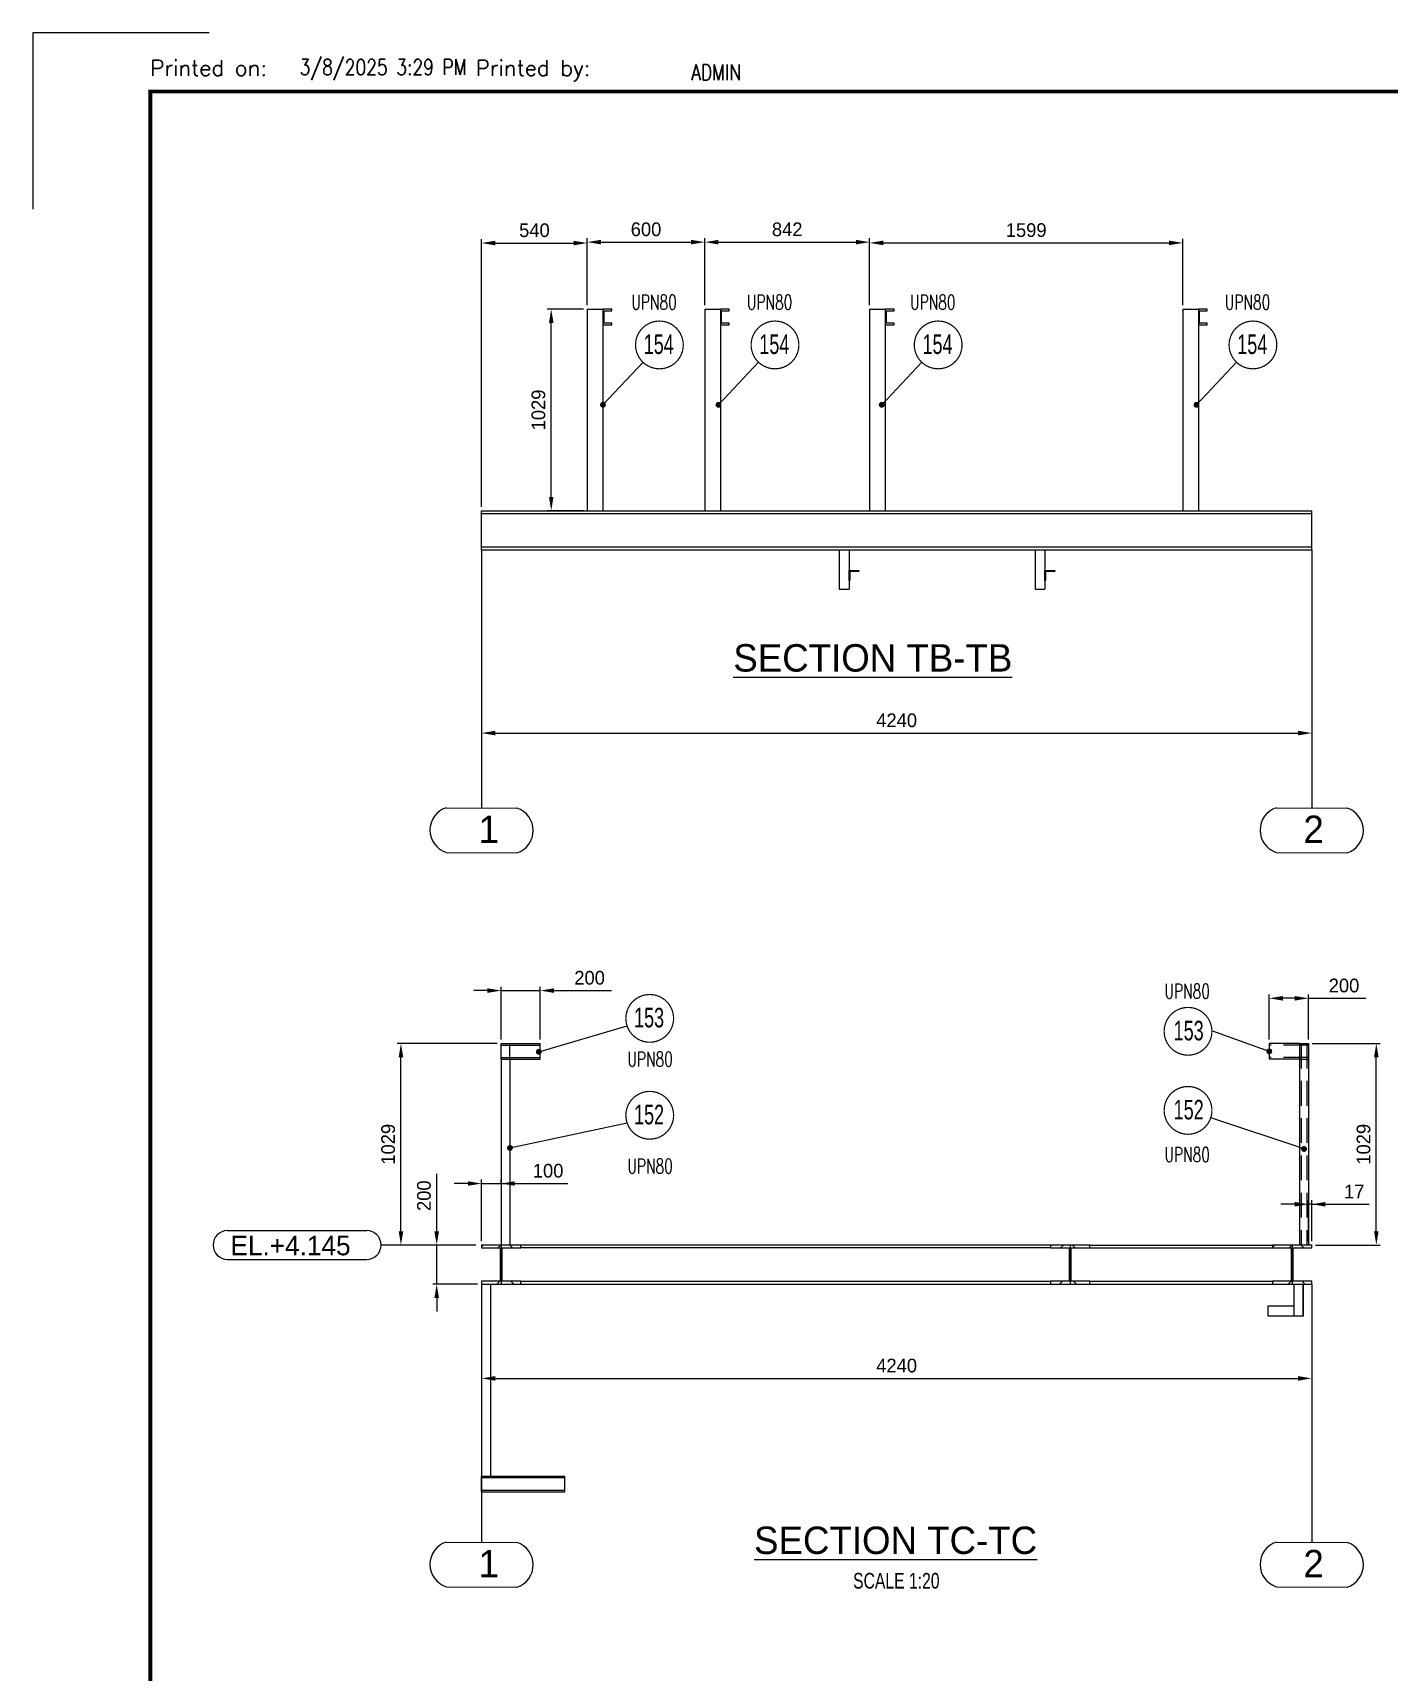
# Model space of a CAD drawing. Header units: millimetres. Extents: x 0 to 16187, y -20471 to 6290.
# Drawn here: x 12311.2 to 12657.6, y 4288.8 to 4707.4 of the extents above; entities that cross this region are included whole.
import ezdxf
from ezdxf.enums import TextEntityAlignment as Align

# ---------------------------------------------------------------- set-up
doc = ezdxf.new("R2010")
doc.units = ezdxf.units.MM
doc.header["$PDSIZE"] = -1
doc.linetypes.add('DASHED2', pattern=[9.525, 6.35, -3.175])
doc.layers.add('BORDER1', color=3, linetype='Continuous')
doc.layers.add('BORDER2', color=7, linetype='Continuous')
doc.styles.add('MtXpl_txt_shx', font='txt.shx', dxfattribs={"height": 0.2})
doc.styles.add('ROMANC', font='ROMANC', dxfattribs={"height": 5})
doc.styles.add('ROMAND-1', font='ic-romand.shx')
doc.styles.add('ROMANS', font='ROMANS.shx', dxfattribs={"width": 0.8})
doc.styles.add('ROMANT', font='ROMANT', dxfattribs={"height": 4})
doc.styles.add('SLDTEXTSTYLE0', font='TXT', dxfattribs={"width": 0.75})
doc.styles.add('SLDTEXTSTYLE2', font='TXT', dxfattribs={"width": 0.686449})
doc.dimstyles.new('AM_ISO', dxfattribs={"dimtxt": 3.5, "dimasz": 3.5, "dimexe": 1, "dimexo": 1, "dimgap": 1.5, "dimtad": 1, "dimdsep": 46, "dimtxsty": 'Standard', "dimcen": 0, "dimclrd": 1, "dimclre": 1, "dimclrt": 1, "dimadec": 0, "dimazin": 2, "dimtp": 0.1, "dimtm": 0.1, "dimtfac": 0.71, "dimtdec": 3, "dimtmove": 0, "dimatfit": 3, "dimfxl": 1, "dimlwd": -1, "dimlwe": -1, "dimarcsym": 1})
doc.dimstyles.new('AM_ISO$7', dxfattribs={"dimtxt": 3.5, "dimasz": 3.5, "dimexe": 1, "dimexo": 1, "dimgap": 1.5, "dimtad": 1, "dimtoh": 1, "dimdsep": 46, "dimtxsty": 'Standard', "dimcen": 0, "dimclrd": 1, "dimclre": 1, "dimclrt": 1, "dimadec": 0, "dimazin": 2, "dimtp": 0.1, "dimtm": 0.1, "dimtfac": 0.71, "dimtdec": 3, "dimtmove": 0, "dimatfit": 3, "dimfxl": 1, "dimlwd": -1, "dimlwe": -1, "dimarcsym": 1})
pattern_1 = [(45, (12166.9565, 2531.103), (-2.245064, 2.245064), [])]
pattern_2 = [(135, (12166.9565, 2531.103), (-2.245064, -2.245064), [])]

# ---------------------------------------------------------------- blocks, each defined once
blk = doc.blocks.new('*D2428')
at = {"color": 1, "linetype": 'ByBlock'}
for p, q in [((12425.81, 4574.4), (12425.81, 4527.6)), ((12637.81, 4574.4), (12637.81, 4527.6)), ((12429.31, 4528.6), (12634.31, 4528.6))]:
    blk.add_line(p, q, dxfattribs=at)
at = {"color": 1}
for points in [[(12429.31, 4529.19), (12429.31, 4528.02), (12425.81, 4528.6)], [(12634.31, 4528.02), (12634.31, 4529.19), (12637.81, 4528.6)]]:
    blk.add_solid(points, dxfattribs=at)
at = {"layer": 'Defpoints', "color": 0}
for p in [(12425.81, 4575.4), (12637.81, 4575.4), (12637.81, 4528.6)]:
    blk.add_point(p, dxfattribs=at)
at = {"color": 1, "insert": (12531.81, 4531.85), "char_height": 3.5, "attachment_point": 5}
blk.add_mtext('4240', dxfattribs=at)
blk = doc.blocks.new('*D2429')
at = {"color": 1, "linetype": 'ByBlock'}
for p, q in [((12414.36, 4401.37), (12414.36, 4416.04)), ((12415.95, 4397.87), (12413.36, 4397.87)), ((12414.36, 4387.87), (12414.36, 4397.87)), ((12424.81, 4387.87), (12413.36, 4387.87)), ((12414.36, 4384.37), (12414.36, 4380.87))]:
    blk.add_line(p, q, dxfattribs=at)
at = {"color": 1}
for points in [[(12413.77, 4401.37), (12414.94, 4401.37), (12414.36, 4397.87)], [(12414.94, 4384.37), (12413.77, 4384.37), (12414.36, 4387.87)]]:
    blk.add_solid(points, dxfattribs=at)
at = {"layer": 'Defpoints', "color": 0}
for p in [(12414.36, 4397.87), (12416.95, 4397.87), (12425.81, 4387.87)]:
    blk.add_point(p, dxfattribs=at)
at = {"color": 1, "insert": (12411.11, 4410.46), "char_height": 3.5, "attachment_point": 5, "rotation": 90}
blk.add_mtext('200', dxfattribs=at)
blk = doc.blocks.new('*D2430')
at = {"color": 1, "linetype": 'ByBlock'}
for p, q in [((12429.81, 4449.32), (12404.23, 4449.32)), ((12405.23, 4401.37), (12405.23, 4445.82)), ((12407.11, 4397.87), (12404.23, 4397.87))]:
    blk.add_line(p, q, dxfattribs=at)
at = {"color": 1}
for points in [[(12405.82, 4445.82), (12404.65, 4445.82), (12405.23, 4449.32)], [(12404.65, 4401.37), (12405.82, 4401.37), (12405.23, 4397.87)]]:
    blk.add_solid(points, dxfattribs=at)
at = {"layer": 'Defpoints', "color": 0}
for p in [(12405.23, 4449.32), (12430.81, 4449.32), (12408.11, 4397.87)]:
    blk.add_point(p, dxfattribs=at)
at = {"color": 1, "insert": (12401.98, 4423.6), "char_height": 3.5, "attachment_point": 5, "rotation": 90}
blk.add_mtext('1029', dxfattribs=at)
blk = doc.blocks.new('*D2431')
at = {"color": 1, "linetype": 'ByBlock'}
for p, q in [((12430.81, 4450.32), (12430.81, 4463.84)), ((12440.81, 4450.32), (12440.81, 4463.84)), ((12427.31, 4462.84), (12423.81, 4462.84)), ((12430.81, 4462.84), (12440.81, 4462.84)), ((12444.31, 4462.84), (12458.98, 4462.84))]:
    blk.add_line(p, q, dxfattribs=at)
at = {"color": 1}
for points in [[(12427.31, 4462.26), (12427.31, 4463.43), (12430.81, 4462.84)], [(12444.31, 4463.43), (12444.31, 4462.26), (12440.81, 4462.84)]]:
    blk.add_solid(points, dxfattribs=at)
at = {"layer": 'Defpoints', "color": 0}
for p in [(12440.81, 4462.84), (12430.81, 4449.32), (12440.81, 4449.32)]:
    blk.add_point(p, dxfattribs=at)
at = {"color": 1, "insert": (12453.4, 4466.09), "char_height": 3.5, "attachment_point": 5}
blk.add_mtext('200', dxfattribs=at)
blk = doc.blocks.new('*D2432')
at = {"color": 1, "linetype": 'ByBlock'}
for p, q in [((12422.31, 4413.57), (12418.81, 4413.57)), ((12425.81, 4398.87), (12425.81, 4414.57)), ((12425.81, 4413.57), (12430.81, 4413.57)), ((12430.81, 4413.68), (12430.81, 4414.57)), ((12430.81, 4413.57), (12447.81, 4413.57)), ((12434.31, 4413.57), (12437.81, 4413.57))]:
    blk.add_line(p, q, dxfattribs=at)
at = {"color": 1}
for points in [[(12422.31, 4412.99), (12422.31, 4414.15), (12425.81, 4413.57)], [(12434.31, 4414.15), (12434.31, 4412.99), (12430.81, 4413.57)]]:
    blk.add_solid(points, dxfattribs=at)
at = {"layer": 'Defpoints', "color": 0}
for p in [(12430.81, 4413.57), (12430.81, 4412.68), (12425.81, 4397.87)]:
    blk.add_point(p, dxfattribs=at)
at = {"color": 1, "insert": (12442.81, 4416.82), "char_height": 3.5, "attachment_point": 5}
blk.add_mtext('100', dxfattribs=at)
blk = doc.blocks.new('*D2433')
at = {"color": 1, "linetype": 'ByBlock'}
for p, q in [((12637.96, 4449.32), (12655.3, 4449.32)), ((12654.3, 4401.37), (12654.3, 4445.82)), ((12638.81, 4397.87), (12655.3, 4397.87))]:
    blk.add_line(p, q, dxfattribs=at)
at = {"color": 1}
for points in [[(12654.88, 4445.82), (12653.72, 4445.82), (12654.3, 4449.32)], [(12653.72, 4401.37), (12654.88, 4401.37), (12654.3, 4397.87)]]:
    blk.add_solid(points, dxfattribs=at)
at = {"layer": 'Defpoints', "color": 0}
for p in [(12636.96, 4449.32), (12654.3, 4449.32), (12637.81, 4397.87)]:
    blk.add_point(p, dxfattribs=at)
at = {"color": 1, "insert": (12651.05, 4423.6), "char_height": 3.5, "attachment_point": 5, "rotation": 90}
blk.add_mtext('1029', dxfattribs=at)
blk = doc.blocks.new('*D2434')
at = {"color": 1, "linetype": 'ByBlock'}
for p, q in [((12626.96, 4450.32), (12626.96, 4461.87)), ((12633.46, 4460.87), (12630.46, 4460.87)), ((12636.96, 4450.32), (12636.96, 4461.87)), ((12636.96, 4460.87), (12651.63, 4460.87))]:
    blk.add_line(p, q, dxfattribs=at)
at = {"color": 1}
for points in [[(12630.46, 4461.46), (12630.46, 4460.29), (12626.96, 4460.87)], [(12633.46, 4460.29), (12633.46, 4461.46), (12636.96, 4460.87)]]:
    blk.add_solid(points, dxfattribs=at)
at = {"layer": 'Defpoints', "color": 0}
for p in [(12626.96, 4460.87), (12626.96, 4449.32), (12636.96, 4449.32)]:
    blk.add_point(p, dxfattribs=at)
at = {"color": 1, "insert": (12646.05, 4464.12), "char_height": 3.5, "attachment_point": 5}
blk.add_mtext('200', dxfattribs=at)
blk = doc.blocks.new('*D2435')
at = {"color": 1, "linetype": 'ByBlock'}
for p, q in [((12636.96, 4398.87), (12636.96, 4409.28)), ((12637.81, 4398.87), (12637.81, 4409.28)), ((12633.46, 4408.28), (12629.96, 4408.28)), ((12637.81, 4408.28), (12636.96, 4408.28)), ((12637.81, 4408.28), (12652.48, 4408.28)), ((12641.31, 4408.28), (12644.81, 4408.28))]:
    blk.add_line(p, q, dxfattribs=at)
at = {"color": 1}
for points in [[(12633.46, 4407.69), (12633.46, 4408.86), (12636.96, 4408.28)], [(12641.31, 4408.86), (12641.31, 4407.69), (12637.81, 4408.28)]]:
    blk.add_solid(points, dxfattribs=at)
at = {"layer": 'Defpoints', "color": 0}
for p in [(12636.96, 4408.28), (12636.96, 4397.87), (12637.81, 4397.87)]:
    blk.add_point(p, dxfattribs=at)
at = {"color": 1, "insert": (12648.65, 4411.53), "char_height": 3.5, "attachment_point": 5}
blk.add_mtext('17', dxfattribs=at)
blk = doc.blocks.new('A$7E9316163A2427E')
at = {"color": 7, "linetype": 'Continuous', "lineweight": 25}
for p, q in [((3.67, 7.35), (39.25, 7.35)), ((3.67, 0), (39.25, 0))]:
    blk.add_line(p, q, dxfattribs=at)
for centre, start, end in [((3.67, 3.67), 90, 270), ((39.25, 3.67), 270, 90)]:
    blk.add_arc(centre, 3.67, start, end, dxfattribs=at)
blk.add_text('EL.+4.145', height=5, dxfattribs=at).set_placement((4.45, 1.05))
blk = doc.blocks.new('A$7E931815294F9')
at = {"color": 1}
blk.add_line((13.2, 77.36), (13.2, 11.43), dxfattribs=at)
at = {"color": 1, "ltscale": 0.2}
blk.add_line((4.15, 11.48), (22.25, 11.39), dxfattribs=at)
at = {"color": 1, "linetype": 'Continuous', "lineweight": 25}
blk.add_line((4.14, 0.09), (22.29, 0.01), dxfattribs=at)
at = {"color": 1, "ltscale": 0.2}
for centre, radius, start, end in [((5.98, 5.79), 5.98, 107.869, 252.0246), ((20.4, 5.69), 5.99, 287.9651, 71.9697)]:
    blk.add_arc(centre, radius, start, end, dxfattribs=at)
at = {"color": 1, "linetype": 'Continuous', "lineweight": 25}
blk.add_text('1', height=7, rotation=359.9537, dxfattribs=at).set_placement((12.44, 2.5))
blk = doc.blocks.new('A$7E9318152A351E9')
at = {"color": 1}
blk.add_line((13.2, 77.36), (13.2, 11.43), dxfattribs=at)
at = {"color": 1, "ltscale": 0.2}
blk.add_line((4.15, 11.48), (22.25, 11.39), dxfattribs=at)
at = {"color": 1, "linetype": 'Continuous', "lineweight": 25}
blk.add_line((4.14, 0.09), (22.29, 0.01), dxfattribs=at)
at = {"color": 1, "ltscale": 0.2}
for centre, radius, start, end in [((5.98, 5.79), 5.98, 107.869, 252.0246), ((20.4, 5.69), 5.99, 287.9651, 71.9697)]:
    blk.add_arc(centre, radius, start, end, dxfattribs=at)
at = {"color": 1, "linetype": 'Continuous', "lineweight": 25}
blk.add_text('2', height=7, rotation=359.9537, dxfattribs=at).set_placement((11.06, 2.5))
blk = doc.blocks.new('*D2909')
at = {"color": 1, "linetype": 'ByBlock'}
for p, q in [((12425.81, 4386.87), (12425.81, 4362.81)), ((12637.81, 4386.87), (12637.81, 4362.81)), ((12429.31, 4363.81), (12634.31, 4363.81))]:
    blk.add_line(p, q, dxfattribs=at)
at = {"color": 1}
for points in [[(12429.31, 4364.39), (12429.31, 4363.22), (12425.81, 4363.81)], [(12634.31, 4363.22), (12634.31, 4364.39), (12637.81, 4363.81)]]:
    blk.add_solid(points, dxfattribs=at)
at = {"layer": 'Defpoints', "color": 0}
for p in [(12425.81, 4387.87), (12637.81, 4387.87), (12637.81, 4363.81)]:
    blk.add_point(p, dxfattribs=at)
at = {"color": 1, "insert": (12531.81, 4367.06), "char_height": 3.5, "attachment_point": 5}
blk.add_mtext('4240', dxfattribs=at)
blk = doc.blocks.new('*D2920')
at = {"color": 1, "linetype": 'ByBlock'}
for p, q in [((12425.81, 4586.4), (12425.81, 4654.75)), ((12429.31, 4653.75), (12449.31, 4653.75)), ((12452.81, 4637.85), (12452.81, 4654.75))]:
    blk.add_line(p, q, dxfattribs=at)
at = {"color": 1}
for points in [[(12429.31, 4654.33), (12429.31, 4653.16), (12425.81, 4653.75)], [(12449.31, 4653.16), (12449.31, 4654.33), (12452.81, 4653.75)]]:
    blk.add_solid(points, dxfattribs=at)
at = {"layer": 'Defpoints', "color": 0}
for p in [(12452.81, 4653.75), (12452.81, 4636.85), (12425.81, 4585.4)]:
    blk.add_point(p, dxfattribs=at)
at = {"color": 1, "insert": (12439.31, 4657), "char_height": 3.5, "attachment_point": 5}
blk.add_mtext('540', dxfattribs=at)
blk = doc.blocks.new('*D2921')
at = {"color": 1, "linetype": 'ByBlock'}
for p, q in [((12452.81, 4637.85), (12452.81, 4654.98)), ((12456.31, 4653.98), (12479.31, 4653.98)), ((12482.81, 4637.85), (12482.81, 4654.98))]:
    blk.add_line(p, q, dxfattribs=at)
at = {"color": 1}
for points in [[(12456.31, 4654.57), (12456.31, 4653.4), (12452.81, 4653.98)], [(12479.31, 4653.4), (12479.31, 4654.57), (12482.81, 4653.98)]]:
    blk.add_solid(points, dxfattribs=at)
at = {"layer": 'Defpoints', "color": 0}
for p in [(12482.81, 4653.98), (12452.81, 4636.85), (12482.81, 4636.85)]:
    blk.add_point(p, dxfattribs=at)
at = {"color": 1, "insert": (12467.81, 4657.23), "char_height": 3.5, "attachment_point": 5}
blk.add_mtext('600', dxfattribs=at)
blk = doc.blocks.new('*D2922')
at = {"color": 1, "linetype": 'ByBlock'}
for p, q in [((12482.81, 4637.85), (12482.81, 4654.98)), ((12486.31, 4653.98), (12521.41, 4653.98)), ((12524.91, 4637.85), (12524.91, 4654.98))]:
    blk.add_line(p, q, dxfattribs=at)
at = {"color": 1}
for points in [[(12486.31, 4654.56), (12486.31, 4653.39), (12482.81, 4653.98)], [(12521.41, 4653.39), (12521.41, 4654.56), (12524.91, 4653.98)]]:
    blk.add_solid(points, dxfattribs=at)
at = {"layer": 'Defpoints', "color": 0}
for p in [(12524.91, 4653.98), (12482.81, 4636.85), (12524.91, 4636.85)]:
    blk.add_point(p, dxfattribs=at)
at = {"color": 1, "insert": (12503.86, 4657.23), "char_height": 3.5, "attachment_point": 5}
blk.add_mtext('842', dxfattribs=at)
blk = doc.blocks.new('*D2923')
at = {"color": 1, "linetype": 'ByBlock'}
for p, q in [((12524.91, 4637.85), (12524.91, 4654.78)), ((12528.41, 4653.78), (12601.36, 4653.78)), ((12604.86, 4637.85), (12604.86, 4654.78))]:
    blk.add_line(p, q, dxfattribs=at)
at = {"color": 1}
for points in [[(12528.41, 4654.37), (12528.41, 4653.2), (12524.91, 4653.78)], [(12601.36, 4653.2), (12601.36, 4654.37), (12604.86, 4653.78)]]:
    blk.add_solid(points, dxfattribs=at)
at = {"layer": 'Defpoints', "color": 0}
for p in [(12604.86, 4653.78), (12524.91, 4636.85), (12604.86, 4636.85)]:
    blk.add_point(p, dxfattribs=at)
at = {"color": 1, "insert": (12564.89, 4657.03), "char_height": 3.5, "attachment_point": 5}
blk.add_mtext('1599', dxfattribs=at)
blk = doc.blocks.new('*D2924')
at = {"color": 1, "linetype": 'ByBlock'}
for p, q in [((12451.81, 4636.85), (12442.6, 4636.85)), ((12443.6, 4588.9), (12443.6, 4633.35)), ((12451.81, 4585.4), (12442.6, 4585.4))]:
    blk.add_line(p, q, dxfattribs=at)
at = {"color": 1}
for points in [[(12444.19, 4633.35), (12443.02, 4633.35), (12443.6, 4636.85)], [(12443.02, 4588.9), (12444.19, 4588.9), (12443.6, 4585.4)]]:
    blk.add_solid(points, dxfattribs=at)
at = {"layer": 'Defpoints', "color": 0}
for p in [(12443.6, 4636.85), (12452.81, 4636.85), (12452.81, 4585.4)]:
    blk.add_point(p, dxfattribs=at)
at = {"color": 1, "insert": (12440.35, 4611.12), "char_height": 3.5, "attachment_point": 5, "rotation": 90}
blk.add_mtext('1029', dxfattribs=at)
blk = doc.blocks.new('*U609')
at = {"layer": 'BORDER1', "color": 154, "true_color": 0x1859a9, "const_width": 1}
blk.add_lwpolyline([(1.81, 811), (1144, 811), (1144, 0), (0, 0), (0, 811)], close=True, dxfattribs=at)
at = {"layer": 'BORDER2'}
blk.add_lwpolyline([(15, 826), (-30, 826), (-30, 781)], dxfattribs=at)
at = {"layer": 'BORDER2', "style": 'ROMANS'}
blk.add_text('Printed on:                 Printed by:', height=4, dxfattribs=at).set_placement((0, 815))
at = {"layer": 'BORDER2', "char_height": 4, "attachment_point": 7, "style": 'ROMANS'}
for s, insert in [('3/8/2025 3:29 PM', (38.14, 813.89)), ('ADMIN', (138.14, 813.89))]:
    blk.add_mtext(s, dxfattribs=dict(at, insert=insert))
at = {"layer": 'BORDER2', "flags": 8}
for tag, height, style, p in [('REV-A', 3.24, 'ROMANS', (986.93, 140.25)), ('RE-A', 8.06, 'ROMANT', (1084.63, 7.17))]:
    blk.add_attdef(tag, text='', height=height, dxfattribs=dict(at, style=style)).set_placement(p, align=Align.CENTER)
at = {"layer": 'BORDER2', "style": 'ROMANS', "width": 3.830216}
blk.add_attdef('DATE-A', text='', height=3.24, dxfattribs=at).set_placement((995.51, 140.25), (1008.51, 140.25), align=Align.FIT)
at = {"layer": 'BORDER2'}
for tag, height, style, p in [('DRN-A', 3.24, 'ROMANS', (1018.38, 140.25)), ('CHD-A', 3.24, 'ROMANS', (1032.35, 140.25)), ('APD-A', 3.24, 'ROMANS', (1046.64, 140.25)), ('CONS_CONT_VEND', 4.2, 'ROMANC', (1061.39, 72.83))]:
    blk.add_attdef(tag, text='', height=height, dxfattribs=dict(at, style=style)).set_placement(p, align=Align.CENTER)
at = {"layer": 'BORDER2', "style": 'ROMANS', "width": 0.8}
for tag, p, height in [('1:X', (997.23, 122.55), 3.5), ('LOC', (1042.74, 122.55), 3.5), ('PROJ_NO', (1118.64, 122.55), 3.5), ('CONS_DRG_NO', (1011, 63), 3)]:
    blk.add_attdef(tag, p, '', height=height, dxfattribs=at)
at = {"layer": 'BORDER2', "lineweight": 30, "width": 0.8, "flags": 104}
blk.add_attdef('COMMENTS-A', text='', height=2.2, dxfattribs=at).set_placement((1055.21, 142.07), align=Align.MIDDLE_LEFT)
at = {"layer": 'BORDER2', "style": 'ROMANS', "width": 0.8}
for tag, p in [('PROJECT_TITLE_1', (1061.07, 55.35)), ('PROJECT_TITLE_2', (1061.07, 49.3))]:
    blk.add_attdef(tag, text='', height=3.5, dxfattribs=at).set_placement(p, align=Align.MIDDLE)
at = {"layer": 'BORDER2', "style": 'ROMANT', "width": 0.8}
for tag, p in [('DRG_TITLE_1', (1061.07, 36.31)), ('DRG_TITLE_2', (1061.07, 28.31)), ('DRG_TITLE_3', (1061.07, 20.31))]:
    blk.add_attdef(tag, text='', height=5, dxfattribs=at).set_placement(p, align=Align.CENTER)
at = {"layer": 'BORDER2', "style": 'ROMANT'}
for tag, p in [('AR', (995, 7.17)), ('PA', (1011.74, 7.17)), ('DC', (1028.45, 7.17)), ('TS', (1120.84, 7.17))]:
    blk.add_attdef(tag, p, '', height=8.06, dxfattribs=at)
for tag, p in [('SRNO', (1074.7, 7.17)), ('SH', (1115.8, 7.18))]:
    blk.add_attdef(tag, text='', height=8.06, dxfattribs=at).set_placement(p, align=Align.RIGHT)
at = {"layer": 'BORDER2', "style": 'ROMANS', "flags": 2}
blk.add_attdef('TB_VERSION', text='', height=2, dxfattribs=at).set_placement((1, -1), align=Align.TOP_LEFT)

msp = doc.modelspace()

# ---------------------------------------------------------------- hatches: boundary and pattern name
at = {"linetype": 'Continuous', "lineweight": 18}
h = msp.add_hatch(dxfattribs=at)
h.set_pattern_fill('ANSI31', style=0)
h.set_pattern_definition(pattern_1)
h.paths.add_polyline_path([(12425.8145, 4388.62213), (12425.8145, 4387.87213), (12430.8145, 4387.87213), (12430.8145, 4397.87213), (12425.8145, 4397.87213), (12425.8145, 4397.12213), (12430.5895, 4397.12213), (12430.5895, 4388.62213)], flags=0)
h = msp.add_hatch(dxfattribs=at)
h.set_pattern_fill('ANSI31', angle=90, style=0)
h.set_pattern_definition(pattern_2)
h.paths.add_polyline_path([(12435.8145, 4397.87213), (12430.8145, 4397.87213), (12430.8145, 4387.87213), (12435.8145, 4387.87213), (12435.8145, 4388.62213), (12431.0395, 4388.62213), (12431.0395, 4397.12213), (12435.8145, 4397.12213)], flags=0)
h = msp.add_hatch(dxfattribs=at)
h.set_pattern_fill('ANSI31', style=0)
h.set_pattern_definition(pattern_1)
h.paths.add_polyline_path([(12576.1145, 4397.87213), (12571.1145, 4397.87213), (12571.1145, 4397.12213), (12575.8895, 4397.12213), (12575.8895, 4388.62213), (12571.1145, 4388.62213), (12571.1145, 4387.87213), (12576.1145, 4387.87213)], flags=0)
h = msp.add_hatch(dxfattribs=at)
h.set_pattern_fill('ANSI31', angle=90, style=0)
h.set_pattern_definition(pattern_2)
h.paths.add_polyline_path([(12581.1145, 4387.87213), (12581.1145, 4388.62213), (12576.3395, 4388.62213), (12576.3395, 4397.12213), (12581.1145, 4397.12213), (12581.1145, 4397.87213), (12576.1145, 4397.87213), (12576.1145, 4387.87213)], flags=0)
h = msp.add_hatch(dxfattribs=at)
h.set_pattern_fill('ANSI31', style=0)
h.set_pattern_definition(pattern_1)
h.paths.add_polyline_path([(12627.8145, 4388.62213), (12627.8145, 4387.87213), (12632.8145, 4387.87213), (12632.8145, 4397.87213), (12627.8145, 4397.87213), (12627.8145, 4397.12213), (12632.5895, 4397.12213), (12632.5895, 4388.62213)], flags=0)
h = msp.add_hatch(dxfattribs=at)
h.set_pattern_fill('ANSI31', angle=90, style=0)
h.set_pattern_definition(pattern_2)
h.paths.add_polyline_path([(12637.8145, 4397.87213), (12632.8145, 4397.87213), (12632.8145, 4387.87213), (12637.8145, 4387.87213), (12637.8145, 4388.62213), (12633.0395, 4388.62213), (12633.0395, 4397.12213), (12637.8145, 4397.12213)], flags=0)
h = msp.add_hatch(dxfattribs=at)
h.set_pattern_fill('ANSI31', style=0)
h.set_pattern_definition(pattern_1)
h.paths.add_polyline_path([(12635.7145, 4387.87213), (12635.5145, 4387.87213), (12635.5145, 4379.82213), (12635.7145, 4379.82213)], flags=0)

# ---------------------------------------------------------------- linework, layer by layer
at = {"color": 7, "linetype": 'Continuous', "lineweight": 25}
for p, q in [((12452.8145, 4636.84738), (12452.8145, 4585.39738)), ((12452.8145, 4636.84738), (12456.8145, 4636.84738)), ((12459.0645, 4636.84738), (12456.8145, 4636.84738)), ((12456.8145, 4636.84738), (12456.8145, 4632.84738)), ((12457.1145, 4633.24738), (12457.1145, 4636.44738)), ((12457.1145, 4636.44738), (12459.0645, 4636.44738)), ((12459.0645, 4636.44738), (12459.0645, 4636.84738)), ((12482.8145, 4636.84738), (12482.8145, 4585.39738)), ((12482.8145, 4636.84738), (12486.8145, 4636.84738)), ((12486.8145, 4636.84738), (12486.8145, 4632.84738)), ((12489.0645, 4636.84738), (12486.8145, 4636.84738)), ((12487.1145, 4633.24738), (12487.1145, 4636.44738)), ((12487.1145, 4636.44738), (12489.0645, 4636.44738)), ((12489.0645, 4636.44738), (12489.0645, 4636.84738)), ((12524.9145, 4636.84738), (12528.9145, 4636.84738)), ((12524.9145, 4636.84738), (12524.9145, 4585.39738)), ((12531.1645, 4636.84738), (12528.9145, 4636.84738)), ((12528.9145, 4636.84738), (12528.9145, 4632.84738)), ((12529.2145, 4636.44738), (12531.1645, 4636.44738)), ((12529.2145, 4633.24738), (12529.2145, 4636.44738)), ((12531.1645, 4636.44738), (12531.1645, 4636.84738)), ((12604.8645, 4636.84738), (12604.8645, 4585.39738)), ((12604.8645, 4636.84738), (12608.8645, 4636.84738)), ((12608.8645, 4636.84738), (12608.8645, 4632.84738)), ((12611.1145, 4636.84738), (12608.8645, 4636.84738)), ((12609.1645, 4636.44738), (12611.1145, 4636.44738)), ((12609.1645, 4633.24738), (12609.1645, 4636.44738)), ((12611.1145, 4636.44738), (12611.1145, 4636.84738)), ((12456.8145, 4632.84738), (12459.0645, 4632.84738)), ((12456.8145, 4632.84738), (12456.8145, 4585.39738)), ((12459.0645, 4633.24738), (12457.1145, 4633.24738)), ((12459.0645, 4632.84738), (12459.0645, 4633.24738)), ((12486.8145, 4632.84738), (12489.0645, 4632.84738)), ((12486.8145, 4632.84738), (12486.8145, 4585.39738)), ((12489.0645, 4633.24738), (12487.1145, 4633.24738)), ((12489.0645, 4632.84738), (12489.0645, 4633.24738)), ((12528.9145, 4632.84738), (12531.1645, 4632.84738)), ((12528.9145, 4632.84738), (12528.9145, 4585.39738)), ((12531.1645, 4633.24738), (12529.2145, 4633.24738)), ((12531.1645, 4632.84738), (12531.1645, 4633.24738)), ((12608.8645, 4632.84738), (12611.1145, 4632.84738)), ((12608.8645, 4632.84738), (12608.8645, 4585.39738)), ((12611.1145, 4633.24738), (12609.1645, 4633.24738)), ((12611.1145, 4632.84738), (12611.1145, 4633.24738)), ((12425.8145, 4584.64738), (12425.8145, 4585.39738)), ((12425.8145, 4585.39738), (12637.8145, 4585.39738)), ((12425.8145, 4584.64738), (12637.8145, 4584.64738)), ((12425.8145, 4576.14738), (12425.8145, 4584.64738)), ((12637.8145, 4584.64738), (12637.8145, 4585.39738)), ((12637.8145, 4576.14738), (12637.8145, 4584.64738)), ((12425.8145, 4575.39738), (12425.8145, 4576.14738)), ((12425.8145, 4576.14738), (12637.8145, 4576.14738)), ((12637.8145, 4575.39738), (12637.8145, 4576.14738)), ((12425.8145, 4575.39738), (12637.8145, 4575.39738)), ((12517.1645, 4575.39738), (12517.1645, 4565.39738)), ((12519.6645, 4575.39738), (12519.6645, 4570.09738)), ((12567.1645, 4575.39738), (12567.1645, 4565.39738)), ((12569.6645, 4575.39738), (12569.6645, 4570.09738)), ((12519.6645, 4570.09738), (12522.1645, 4570.09738)), ((12519.6645, 4567.59738), (12519.6645, 4570.09738)), ((12519.8645, 4569.89738), (12519.8645, 4567.59738)), ((12522.1645, 4569.89738), (12519.8645, 4569.89738)), ((12522.1645, 4570.09738), (12522.1645, 4569.89738)), ((12569.6645, 4570.09738), (12572.1645, 4570.09738)), ((12569.6645, 4567.59738), (12569.6645, 4570.09738)), ((12572.1645, 4569.89738), (12569.8645, 4569.89738)), ((12569.8645, 4569.89738), (12569.8645, 4567.59738)), ((12572.1645, 4570.09738), (12572.1645, 4569.89738)), ((12517.1645, 4565.39738), (12519.6645, 4565.39738)), ((12519.8645, 4567.59738), (12519.6645, 4567.59738)), ((12519.6645, 4567.59738), (12519.6645, 4565.39738)), ((12567.1645, 4565.39738), (12569.6645, 4565.39738)), ((12569.8645, 4567.59738), (12569.6645, 4567.59738)), ((12569.6645, 4567.59738), (12569.6645, 4565.39738)), ((12430.8145, 4448.92213), (12430.8145, 4449.32213)), ((12430.8145, 4449.32213), (12440.8145, 4449.32213)), ((12430.8145, 4448.92213), (12440.8145, 4448.92213)), ((12430.8145, 4445.72213), (12430.8145, 4448.92213)), ((12440.8145, 4448.92213), (12440.8145, 4449.32213)), ((12440.8145, 4445.72213), (12440.8145, 4448.92213)), ((12634.7145, 4449.32213), (12626.9645, 4449.32213)), ((12626.9645, 4449.32213), (12626.9645, 4445.32213)), ((12634.7145, 4449.32213), (12634.7145, 4397.87213)), ((12634.7145, 4449.32213), (12636.9645, 4449.32213)), ((12636.9645, 4449.32213), (12636.9645, 4397.87213)), ((12430.8145, 4445.32213), (12430.8145, 4445.72213)), ((12430.8145, 4445.72213), (12440.8145, 4445.72213)), ((12430.8145, 4445.32213), (12440.8145, 4445.32213)), ((12430.8145, 4445.32213), (12430.8145, 4397.87213)), ((12433.0645, 4445.32213), (12433.0645, 4397.87213)), ((12440.8145, 4445.32213), (12440.8145, 4445.72213)), ((12634.7145, 4445.32213), (12626.9645, 4445.32213)), ((12425.8145, 4397.87213), (12425.8145, 4397.12213)), ((12430.8145, 4397.87213), (12425.8145, 4397.87213)), ((12425.8145, 4397.12213), (12430.5895, 4397.12213)), ((12430.5895, 4397.12213), (12430.5895, 4388.62213)), ((12430.8145, 4397.87213), (12430.8145, 4387.87213)), ((12435.8145, 4397.87213), (12430.8145, 4397.87213)), ((12431.0395, 4397.12213), (12435.8145, 4397.12213)), ((12431.0395, 4388.62213), (12431.0395, 4397.12213)), ((12435.8145, 4397.12213), (12435.8145, 4397.87213)), ((12571.1145, 4397.87213), (12571.1145, 4397.12213)), ((12576.1145, 4397.87213), (12571.1145, 4397.87213)), ((12571.1145, 4397.12213), (12575.8895, 4397.12213)), ((12575.8895, 4397.12213), (12575.8895, 4388.62213)), ((12576.1145, 4397.87213), (12576.1145, 4387.87213)), ((12581.1145, 4397.87213), (12576.1145, 4397.87213)), ((12576.3395, 4397.12213), (12581.1145, 4397.12213)), ((12576.3395, 4388.62213), (12576.3395, 4397.12213)), ((12581.1145, 4397.12213), (12581.1145, 4397.87213)), ((12581.1145, 4397.87213), (12627.8145, 4397.87213)), ((12581.1145, 4397.12213), (12627.8145, 4397.12213)), ((12627.8145, 4397.87213), (12627.8145, 4397.12213)), ((12632.8145, 4397.87213), (12627.8145, 4397.87213)), ((12627.8145, 4397.12213), (12632.5895, 4397.12213)), ((12632.5895, 4397.12213), (12632.5895, 4388.62213)), ((12632.8145, 4397.87213), (12632.8145, 4387.87213)), ((12637.8145, 4397.87213), (12632.8145, 4397.87213)), ((12633.0395, 4397.12213), (12637.8145, 4397.12213)), ((12633.0395, 4388.62213), (12633.0395, 4397.12213)), ((12637.8145, 4397.12213), (12637.8145, 4397.87213)), ((12425.8145, 4388.62213), (12425.8145, 4387.87213)), ((12430.5895, 4388.62213), (12425.8145, 4388.62213)), ((12425.8145, 4387.87213), (12425.8145, 4338.87213)), ((12425.8145, 4387.87213), (12430.8145, 4387.87213)), ((12428.0645, 4387.87213), (12428.0645, 4338.87213)), ((12430.8145, 4387.87213), (12435.8145, 4387.87213)), ((12435.8145, 4388.62213), (12431.0395, 4388.62213)), ((12435.8145, 4387.87213), (12435.8145, 4388.62213)), ((12571.1145, 4388.62213), (12571.1145, 4387.87213)), ((12575.8895, 4388.62213), (12571.1145, 4388.62213)), ((12571.1145, 4387.87213), (12576.1145, 4387.87213)), ((12576.1145, 4387.87213), (12581.1145, 4387.87213)), ((12581.1145, 4388.62213), (12576.3395, 4388.62213)), ((12581.1145, 4387.87213), (12581.1145, 4388.62213)), ((12581.1145, 4388.62213), (12627.8145, 4388.62213)), ((12581.1145, 4387.87213), (12627.8145, 4387.87213)), ((12632.5895, 4388.62213), (12627.8145, 4388.62213)), ((12627.8145, 4388.62213), (12627.8145, 4387.87213)), ((12627.8145, 4387.87213), (12632.8145, 4387.87213)), ((12632.8145, 4387.87213), (12637.8145, 4387.87213)), ((12637.8145, 4388.62213), (12633.0395, 4388.62213)), ((12633.2145, 4387.87213), (12633.2145, 4379.82213)), ((12635.5145, 4387.87213), (12635.7145, 4387.87213)), ((12635.5145, 4387.87213), (12635.5145, 4379.82213)), ((12635.7145, 4379.82213), (12635.7145, 4387.87213)), ((12637.8145, 4387.87213), (12637.8145, 4388.62213)), ((12626.7145, 4382.32213), (12633.2145, 4382.32213)), ((12626.7145, 4379.82213), (12626.7145, 4382.32213)), ((12626.7145, 4379.82213), (12633.2145, 4379.82213)), ((12633.2145, 4379.82213), (12635.5145, 4379.82213)), ((12635.5145, 4379.82213), (12635.7145, 4379.82213)), ((12425.8145, 4338.47213), (12425.8145, 4338.87213)), ((12425.8145, 4338.87213), (12447.0645, 4338.87213)), ((12425.8145, 4338.47213), (12447.0645, 4338.47213)), ((12425.8145, 4335.27213), (12425.8145, 4338.47213)), ((12447.0645, 4338.47213), (12447.0645, 4338.87213)), ((12447.0645, 4335.27213), (12447.0645, 4338.47213)), ((12425.8145, 4334.87213), (12425.8145, 4335.27213)), ((12425.8145, 4335.27213), (12447.0645, 4335.27213)), ((12425.8145, 4334.87213), (12447.0645, 4334.87213)), ((12447.0645, 4334.87213), (12447.0645, 4335.27213))]:
    msp.add_line(p, q, dxfattribs=at)
at = {"color": 2, "linetype": 'DASHED2'}
msp.add_line((12433.0645, 4445.32213), (12433.0645, 4449.32213), dxfattribs=at)
at = {"color": 2, "linetype": 'DASHED2', "lineweight": 25}
for p, q in [((12636.9645, 4448.92213), (12626.9645, 4448.92213)), ((12635.1145, 4449.32213), (12635.1145, 4397.87213)), ((12636.5645, 4449.32213), (12636.5645, 4397.87213)), ((12636.9645, 4445.72213), (12626.9645, 4445.72213))]:
    msp.add_line(p, q, dxfattribs=at)
for p, q in [((12634.7145, 4445.32213), (12636.9645, 4445.32213)), ((12424.3145, 4397.87213), (12400.1676, 4397.87213)), ((12571.1145, 4397.87213), (12435.8145, 4397.87213)), ((12571.1145, 4397.12213), (12435.8145, 4397.12213)), ((12435.8145, 4388.62213), (12571.1145, 4388.62213)), ((12435.8145, 4387.87213), (12571.1145, 4387.87213))]:
    msp.add_line(p, q)
at = {"color": 2, "const_width": 0.3125}
for points in [[(12465.13178, 4627.7255, -1), (12477.31928, 4627.7255, -1)], [(12494.65114, 4627.7255, -1), (12506.83864, 4627.7255, -1)], [(12536.32553, 4627.7255, -1), (12548.51303, 4627.7255, -1)], [(12616.69758, 4627.7255, -1), (12628.88508, 4627.7255, -1)]]:
    msp.add_lwpolyline(points, format="xyb", close=True, dxfattribs=at)
at = {"color": 4}
for points in [[(12462.66231, 4455.7505, 0.3125, 0.3125, -1), (12474.84981, 4455.7505, 0.3125, 0.3125, -1)], [(12612.31231, 4452.44361, 0.3125, 0.3125, 1), (12600.12481, 4452.44361, 0.3125, 0.3125, 1)]]:
    msp.add_lwpolyline(points, format="xyseb", close=True, dxfattribs=at)
at = {"color": 2}
for points in [[(12612.31231, 4432.2481, 0.3125, 0.3125, 1), (12600.12481, 4432.2481, 0.3125, 0.3125, 1)], [(12462.66231, 4430.99837, 0.3125, 0.3125, -1), (12474.84981, 4430.99837, 0.3125, 0.3125, -1)]]:
    msp.add_lwpolyline(points, format="xyseb", close=True, dxfattribs=at)

# ---------------------------------------------------------------- block references
for name, p in [('A$7E931815294F9', (12412.613, 4498.0344)), ('A$7E9318152A351E9', (12624.613, 4498.0344)), ('A$7E9316163A2427E', (12357.24753, 4394.19713)), ('A$7E931815294F9', (12412.613, 4310.50915)), ('A$7E9318152A351E9', (12624.613, 4310.50915))]:
    msp.add_blockref(name, p)
at = {"layer": 'BORDER1'}
msp.add_blockref('*U609', (12341.21526, 3881.44049), dxfattribs=at)

# ---------------------------------------------------------------- texts
at = {"color": 2, "lineweight": 25, "style": 'MtXpl_txt_shx', "width": 0.6875}
for p in [(12464.05572, 4636.7574), (12493.57508, 4636.7574), (12535.24948, 4636.7574), (12615.62152, 4636.7574)]:
    msp.add_text('UPN80', height=3.75, dxfattribs=at).set_placement(p)
at = {"color": 2, "lineweight": 25, "style": 'SLDTEXTSTYLE2', "width": 0.686449}
for p in [(12471.05905, 4627.91847), (12500.57842, 4627.91847), (12542.25281, 4627.91847), (12622.62485, 4627.91847)]:
    msp.add_text('154', height=5, dxfattribs=at).set_placement(p, align=Align.MIDDLE_CENTER)
at = {"color": 7, "style": 'ROMAND-1'}
for s, p in [('%%USECTION TB-TB', (12490.09766, 4544.30843)), ('%%USECTION TC-TC', (12495.39822, 4318.96317))]:
    msp.add_text(s, height=7, dxfattribs=at).set_placement(p)
at = {"color": 4, "style": 'MtXpl_txt_shx', "width": 0.6875}
for p in [(12600.21451, 4460.79332), (12463.05735, 4443.46267)]:
    msp.add_text('UPN80', height=3.75, dxfattribs=at).set_placement(p)
at = {"color": 4, "style": 'SLDTEXTSTYLE2', "width": 0.686449}
for p in [(12468.58959, 4455.94347), (12606.38504, 4452.63658)]:
    msp.add_text('153', height=5, dxfattribs=at).set_placement(p, align=Align.MIDDLE_CENTER)
at = {"color": 2, "style": 'SLDTEXTSTYLE2', "width": 0.686449}
for p in [(12468.58959, 4431.19134), (12606.38504, 4432.44107)]:
    msp.add_text('152', height=5, dxfattribs=at).set_placement(p, align=Align.MIDDLE_CENTER)
at = {"color": 2, "style": 'MtXpl_txt_shx', "width": 0.6875}
for p in [(12600.21451, 4419.07261), (12463.05735, 4416.14999)]:
    msp.add_text('UPN80', height=3.75, dxfattribs=at).set_placement(p)
at = {"color": 7, "linetype": 'Continuous', "lineweight": 0, "insert": (12531.72822, 4314.1363), "char_height": 4, "attachment_point": 2, "style": 'SLDTEXTSTYLE0'}
msp.add_mtext('SCALE 1:20', dxfattribs=at)

# ---------------------------------------------------------------- dimensions: what is measured, and where the dimension line sits
for base, p1, p2, picture, middle in [((12452.8145, 4653.74784), (12425.8145, 4585.39738), (12452.8145, 4636.84738), '*D2920', (12439.3145, 4656.99784)), ((12482.8145, 4653.98383), (12452.8145, 4636.84738), (12482.8145, 4636.84738), '*D2921', (12467.8145, 4657.23383)), ((12524.9145, 4653.97721), (12482.8145, 4636.84738), (12524.9145, 4636.84738), '*D2922', (12503.8645, 4657.22721)), ((12604.8645, 4653.7846), (12524.9145, 4636.84738), (12604.8645, 4636.84738), '*D2923', (12564.8895, 4657.0346)), ((12637.8145, 4528.60383), (12425.8145, 4575.39738), (12637.8145, 4575.39738), '*D2428', (12531.8145, 4531.85383)), ((12440.8145, 4462.84204), (12430.8145, 4449.32213), (12440.8145, 4449.32213), '*D2431', (12453.39783, 4466.09204)), ((12637.8145, 4363.80602), (12425.8145, 4387.87213), (12637.8145, 4387.87213), '*D2909', (12531.8145, 4367.05602))]:
    dim = msp.add_linear_dim(base=base, p1=p1, p2=p2, dimstyle='AM_ISO', override={"dimtxt": 3.5, "dimlfac": 20})
    dim.commit()
    dim.dimension.update_dxf_attribs({"geometry": picture, "text_midpoint": middle})
for base, p1, p2, picture, middle in [((12443.60464, 4636.84738), (12452.8145, 4585.39738), (12452.8145, 4636.84738), '*D2924', (12440.35464, 4611.12238)), ((12654.29871, 4449.32213), (12637.8145, 4397.87213), (12636.9645, 4449.32213), '*D2433', (12651.04871, 4423.59713)), ((12414.35744, 4397.87213), (12425.8145, 4387.87213), (12416.94955, 4397.87213), '*D2429', (12411.10744, 4410.45547))]:
    dim = msp.add_linear_dim(base=base, p1=p1, p2=p2, angle=90, dimstyle='AM_ISO', override={"dimtxt": 3.5, "dimlfac": 20})
    dim.commit()
    dim.dimension.update_dxf_attribs({"geometry": picture, "text_midpoint": middle})
for base, p1, p2, picture, middle in [((12626.9645, 4460.87257), (12636.9645, 4449.32213), (12626.9645, 4449.32213), '*D2434', (12646.04783, 4460.87257)), ((12430.8145, 4413.57162), (12425.8145, 4397.87213), (12430.8145, 4412.67945), '*D2432', (12442.8145, 4413.57162)), ((12636.9645, 4408.27683), (12637.8145, 4397.87213), (12636.9645, 4397.87213), '*D2435', (12648.64783, 4408.27683))]:
    dim = msp.add_linear_dim(base=base, p1=p1, p2=p2, dimstyle='AM_ISO', override={"dimtxt": 3.5, "dimlfac": 20})
    dim.commit()
    dim.dimension.update_dxf_attribs({"geometry": picture, "text_midpoint": middle, "dimtype": 160})
dim = msp.add_linear_dim(base=(12405.23188, 4449.32213), p1=(12408.10672, 4397.87213), p2=(12430.8145, 4449.32213), angle=90, dimstyle='AM_ISO', override={"dimtxt": 3.5, "dimlfac": 20})
dim.commit()
dim.dimension.update_dxf_attribs({"geometry": '*D2430', "text_midpoint": (12405.23188, 4423.59713), "dimtype": 160})

# ---------------------------------------------------------------- leaders
at = {"color": 2}
for points in [[(12456.8145, 4612.44481), (12467.0446, 4623.29226)], [(12486.33386, 4612.44481), (12496.56396, 4623.29226)], [(12528.00826, 4612.44481), (12538.23835, 4623.29226)], [(12608.3803, 4612.44481), (12618.6104, 4623.29226)]]:
    msp.add_leader(points, dimstyle='AM_ISO$7', override={"dimasz": 1.5, "dimldrblk": 'Dot'}, dxfattribs=at)
at = {"color": 4}
for points in [[(12440.43835, 4447.20009), (12462.97398, 4453.82662)], [(12626.9645, 4447.32213), (12612.31152, 4452.54173)]]:
    msp.add_leader(points, dimstyle='AM_ISO$7', override={"dimasz": 1.5, "dimldrblk": 'Dot'}, dxfattribs=at)
for points in [[(12635.8427, 4422.39126), (12612.00065, 4430.32422)], [(12433.0645, 4422.67102), (12462.97398, 4429.07449)]]:
    msp.add_leader(points, dimstyle='AM_ISO$7', override={"dimasz": 1.5, "dimldrblk": 'Dot'})

doc.saveas('drawing.dxf')
